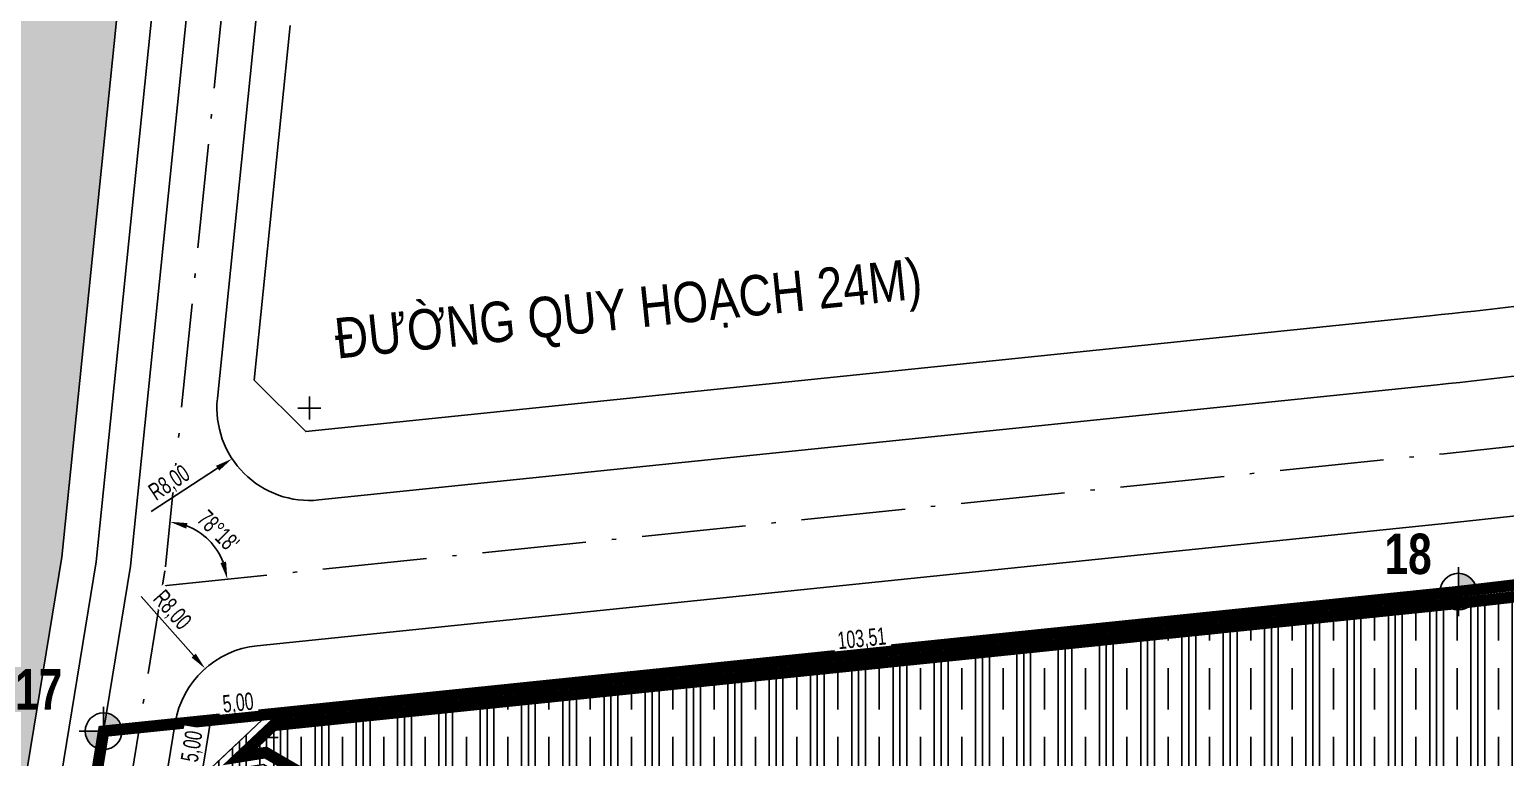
# Model space of a CAD drawing. Header units: metres. Extents: x 566107 to 571261, y 2062953 to 2068466.
# Drawn here: x 568067.4 to 568195.1, y 2066315.8 to 2066378.8 of the extents above; entities that cross this region are included whole.
import ezdxf

# ---------------------------------------------------------------- set-up
doc = ezdxf.new("R2010")
doc.units = ezdxf.units.M
doc.linetypes.add('ACAD_ISO10W100', pattern=[18.5, 12, -3, 0.5, -3])
doc.linetypes.add('HIDDEN', pattern=[0.375, 0.25, -0.125])
doc.layers.get('0').update_dxf_attribs({"linetype": 'CONTINUOUS'})
doc.layers.get('DEFPOINTS').update_dxf_attribs({"linetype": 'CONTINUOUS'})
for name, color, linetype, lineweight in [('boDnv', 54, 'CONTINUOUS', 25), ('datKeSog', 251, 'CONTINUOUS', 13), ('datMatNc', 150, 'CONTINUOUS', 13), ('kt', 37, 'CONTINUOUS', 25)]:
    doc.layers.add(name, color=color, linetype=linetype, lineweight=lineweight)
for name, color, linetype in [('datOXh', 42, 'CONTINUOUS'), ('ghi_chu', 7, 'CONTINUOUS'), ('hacth sdd', 8, 'CONTINUOUS'), ('LogDg', 7, 'CONTINUOUS'), ('QH', 7, 'CONTINUOUS'), ('RANHGIOI', 2, 'HIDDEN'), ('TimDg', 222, 'CONTINUOUS'), ('ViaHeS', 32, 'CONTINUOUS')]:
    doc.layers.add(name, color=color, linetype=linetype)
doc.styles.add('ARIALB', font='', dxfattribs={"width": 0.75})
doc.styles.add('avantH', font='', dxfattribs={"height": 10})
doc.styles.add('KTHUOC', font='', dxfattribs={"width": 0.8})
doc.styles.add('rms', font='romans.shx', dxfattribs={"width": 0.7, "bigfont": 'vns.shx'})
doc.styles.get('ARIALB').set_extended_font_data('.VnArialH', bold=True)
doc.styles.get('avantH').set_extended_font_data('.VnAvantH')
doc.styles.get('KTHUOC').set_extended_font_data('.VnArial NarrowH')
doc.linetypes.add('ADL', pattern='A,0.125,-0.15,["++",rms,S=0.5,R=0,X=0,Y=-0.2245],-1.35,1.125', length=2.75)
doc.dimstyles.new('tien', dxfattribs={"dimscale": 0, "dimtxt": 1.5, "dimasz": 0.75, "dimexe": 0.45, "dimexo": 0, "dimgap": 0.25, "dimtad": 1, "dimzin": 1, "dimtxsty": 'KTHUOC', "dimblk1": 'ARCHTICK', "dimblk2": 'ARCHTICK', "dimsah": 1, "dimcen": 1, "dimdle": 0.45, "dimclrd": 37, "dimclre": 37, "dimclrt": 7, "dimaunit": 1, "dimadec": 0, "dimazin": 0, "dimtfac": 1, "dimtix": 1, "dimtofl": 0, "dimtmove": 2, "dimatfit": 3, "dimldrblk": 'ARCHTICK', "dimfxl": 0, "dimtolj": 1, "dimtzin": 1, "dimarcsym": 0})

# ---------------------------------------------------------------- blocks, each defined once
blk = doc.blocks.new('moc')
at = {"layer": 'QH', "linetype": 'Continuous'}
h = blk.add_hatch(color=7, dxfattribs=at)
h.paths.add_polyline_path([(0, 0), (0.529, 0, 0.414214), (0, 0.529)])
h.paths.add_polyline_path([(-0.529, 0, 0.414214), (0, -0.529), (0, 0)])
for p, q in [((0, 0.706), (0, -0.706)), ((-0.706, 0), (0.706, 0))]:
    blk.add_line(p, q, dxfattribs=at)
blk.add_circle((0, 0), 0.529, dxfattribs=at)
blk = doc.blocks.new('_ArchTick')
at = {"color": 0, "linetype": 'ByBlock', "const_width": 0.15}
blk.add_lwpolyline([(-0.5, -0.5), (0.5, 0.5)], dxfattribs=at)
blk = doc.blocks.new('*D325')
at = {"layer": 'DEFPOINTS', "color": 0, "transparency": 16777216}
for p in [(568191.06, 2066330.16), (568191.06, 2066330.16), (568088.09, 2066319.55)]:
    blk.add_point(p, dxfattribs=at)
at = {"layer": 'kt', "color": 37, "lineweight": -2, "transparency": 16777216}
for p, q in [((568087.64, 2066319.5), (568191.51, 2066330.2)), ((568191.06, 2066330.16), (568191.1, 2066329.71)), ((568088.09, 2066319.55), (568088.14, 2066319.1))]:
    blk.add_line(p, q, dxfattribs=at)
at = {"layer": 'kt', "color": 37, "lineweight": -2, "transparency": 16777216, "xscale": 0.75, "yscale": 0.75, "zscale": 0.75}
for p, rotation in [((568191.06, 2066330.16), 5.883826297268385), ((568088.09, 2066319.55), 185.8838262972684)]:
    blk.add_blockref('_ArchTick', p, dxfattribs=dict(at, rotation=rotation))
at = {"layer": 'kt', "color": 7, "transparency": 16777216, "insert": (568139.46, 2066325.99), "char_height": 1.5, "attachment_point": 5, "rotation": 5.8838, "style": 'KTHUOC', "bg_fill": 3, "box_fill_scale": 1.1, "bg_fill_color": 256, "bg_fill_true_color": 13158600, "bg_fill_transparency": 0}
blk.add_mtext('\\A1;103,51 ', dxfattribs=at)
blk = doc.blocks.new('*D425')
at = {"layer": 'DEFPOINTS', "color": 0, "transparency": 16777216}
for p in [(568084.32, 2066382.68), (568189.83, 2066342.09), (568079.15, 2066331.95), (568079.02, 2066330.67)]:
    blk.add_point(p, dxfattribs=at)
at = {"layer": 'kt', "color": 37, "lineweight": -2, "transparency": 16777216}
blk.add_arc((568079.02, 2066330.67), 5.56, 21.401, 68.6707, dxfattribs=at)
at = {"layer": 'kt', "color": 37, "transparency": 16777216}
for points in [[(568080.99, 2066335.61), (568081.1, 2066336.09), (568079.59, 2066336.2)], [(568084.44, 2066332.76), (568083.95, 2066332.64), (568084.55, 2066331.24)]]:
    blk.add_solid(points, dxfattribs=at)
at = {"layer": 'kt', "color": 7, "transparency": 16777216, "insert": (568083.76, 2066335.41), "char_height": 1.5, "attachment_point": 5, "rotation": 315.0359, "style": 'KTHUOC', "bg_fill": 3, "box_fill_scale": 1.1, "bg_fill_color": 256, "bg_fill_true_color": 13158600, "bg_fill_transparency": 0}
blk.add_mtext("\\A1;78°18' ", dxfattribs=at)
at = {"layer": 'DEFPOINTS', "color": 0, "transparency": 16777216}
blk.add_point((568083.74, 2066333.62), dxfattribs=at)
blk = doc.blocks.new('*D435')
at = {"layer": 'DEFPOINTS', "color": 0, "transparency": 16777216}
for p in [(568082.63, 2066323.5), (568087.94, 2066317.52)]:
    blk.add_point(p, dxfattribs=at)
at = {"layer": 'kt', "color": 37, "lineweight": -2, "transparency": 16777216}
for p, q in [((568077.08, 2066329.75), (568081.63, 2066324.62)), ((568087.94, 2066316.52), (568087.94, 2066318.52)), ((568086.94, 2066317.52), (568088.94, 2066317.52))]:
    blk.add_line(p, q, dxfattribs=at)
at = {"layer": 'kt', "color": 37, "transparency": 16777216}
blk.add_solid([(568081.82, 2066324.79), (568081.45, 2066324.46), (568082.63, 2066323.5)], dxfattribs=at)
at = {"layer": 'kt', "color": 7, "transparency": 16777216, "insert": (568079.71, 2066328.51), "char_height": 1.5, "attachment_point": 5, "rotation": 311.582, "style": 'KTHUOC', "bg_fill": 3, "box_fill_scale": 1.1, "bg_fill_color": 256, "bg_fill_true_color": 13158600, "bg_fill_transparency": 0}
blk.add_mtext('\\A1;R8,00 ', dxfattribs=at)
blk = doc.blocks.new('*D661')
at = {"layer": 'DEFPOINTS', "color": 0, "transparency": 16777216}
for p in [(568091.65, 2066346.05), (568084.96, 2066341.66)]:
    blk.add_point(p, dxfattribs=at)
at = {"layer": 'kt', "color": 37, "lineweight": -2, "transparency": 16777216}
for p, q in [((568091.65, 2066345.05), (568091.65, 2066347.05)), ((568090.65, 2066346.05), (568092.65, 2066346.05)), ((568077.97, 2066337.08), (568083.7, 2066340.84))]:
    blk.add_line(p, q, dxfattribs=at)
at = {"layer": 'kt', "color": 37, "transparency": 16777216}
blk.add_solid([(568083.57, 2066341.05), (568083.84, 2066340.63), (568084.96, 2066341.66)], dxfattribs=at)
at = {"layer": 'kt', "color": 7, "transparency": 16777216, "insert": (568079.58, 2066339.5), "char_height": 1.5, "attachment_point": 5, "rotation": 33.269, "style": 'KTHUOC', "bg_fill": 3, "box_fill_scale": 1.1, "bg_fill_color": 256, "bg_fill_true_color": 13158600, "bg_fill_transparency": 0}
blk.add_mtext('\\A1;R8,00 ', dxfattribs=at)
blk = doc.blocks.new('*D683')
at = {"layer": 'DEFPOINTS', "color": 0, "transparency": 16777216}
blk.add_point((568088.09, 2066319.55), dxfattribs=at)
at = {"layer": 'kt', "color": 37, "lineweight": -2, "transparency": 16777216}
for p, q in [((568088.54, 2066319.59), (568082.67, 2066318.99)), ((568088.09, 2066319.55), (568088.14, 2066319.1)), ((568083.12, 2066319.03), (568083.17, 2066318.59))]:
    blk.add_line(p, q, dxfattribs=at)
at = {"layer": 'kt', "color": 37, "lineweight": -2, "transparency": 16777216, "xscale": 0.75, "yscale": 0.75, "zscale": 0.75}
for p, rotation in [((568083.12, 2066319.03), 185.8838263000945), ((568088.09, 2066319.55), 5.883826300094439)]:
    blk.add_blockref('_ArchTick', p, dxfattribs=dict(at, rotation=rotation))
at = {"layer": 'kt', "color": 7, "transparency": 16777216, "insert": (568085.49, 2066320.43), "char_height": 1.5, "attachment_point": 5, "rotation": 5.8838, "style": 'KTHUOC', "bg_fill": 3, "box_fill_scale": 1.1, "bg_fill_color": 256, "bg_fill_true_color": 13158600, "bg_fill_transparency": 0}
blk.add_mtext('\\A1;5,00 ', dxfattribs=at)
at = {"layer": 'DEFPOINTS', "color": 0, "transparency": 16777216}
blk.add_point((568083.12, 2066319.03), dxfattribs=at)
blk.add_point((568083.12, 2066319.03), dxfattribs=at)
blk = doc.blocks.new('*D684')
at = {"layer": 'DEFPOINTS', "color": 0, "transparency": 16777216}
blk.add_point((568082.31, 2066314.1), dxfattribs=at)
blk.add_point((568082.31, 2066314.1), dxfattribs=at)
at = {"layer": 'kt', "color": 37, "lineweight": -2, "transparency": 16777216}
for p, q in [((568083.19, 2066319.48), (568082.24, 2066313.65)), ((568083.12, 2066319.03), (568082.67, 2066319.11)), ((568082.31, 2066314.1), (568081.87, 2066314.17))]:
    blk.add_line(p, q, dxfattribs=at)
at = {"layer": 'kt', "color": 37, "lineweight": -2, "transparency": 16777216, "xscale": 0.75, "yscale": 0.75, "zscale": 0.75}
for p, rotation in [((568083.12, 2066319.03), 80.70220419881306), ((568082.31, 2066314.1), 260.7022041988131)]:
    blk.add_blockref('_ArchTick', p, dxfattribs=dict(at, rotation=rotation))
at = {"layer": 'kt', "color": 7, "transparency": 16777216, "insert": (568081.59, 2066316.75), "char_height": 1.5, "attachment_point": 5, "rotation": 80.7022, "style": 'KTHUOC', "bg_fill": 3, "box_fill_scale": 1.1, "bg_fill_color": 256, "bg_fill_true_color": 13158600, "bg_fill_transparency": 0}
blk.add_mtext('\\A1;5,00 ', dxfattribs=at)
at = {"layer": 'DEFPOINTS', "color": 0, "transparency": 16777216}
blk.add_point((568083.12, 2066319.03), dxfattribs=at)

msp = doc.modelspace()

# ---------------------------------------------------------------- hatches: boundary and pattern name
at = {"layer": 'hacth sdd'}
h = msp.add_hatch(dxfattribs=at)
h.set_pattern_fill('DASH', color=152, scale=0.5, style=0)
edge = h.paths.add_edge_path()
edge.add_line((568183.62, 2065918.921), (568168.818, 2066044.598))
edge.add_arc((568024.813, 2066027.637), 145, 6.71726, 34.05898)
edge.add_line((568144.94, 2066108.844), (568098.19, 2066178))
edge.add_line((568098.19, 2066178), (568085.091, 2066201.597))
edge.add_arc((568202.25, 2066266.634), 134, 200.00841, 209.03546, ccw=False)
edge.add_line((568076.338, 2066220.785), (568071.423, 2066234.284))
edge.add_arc((568197.335, 2066280.133), 134, 170.7022, 200.00841, ccw=False)
edge.add_line((568065.095, 2066301.783), (568070.229, 2066333.138))
edge.add_line((568070.229, 2066333.138), (568075.391, 2066383.854))
edge.add_arc((567886.853, 2066414.424), 191, 350.79009, 357.98008)
edge.add_line((568077.734, 2066407.691), (568080.426, 2066483.999))
edge.add_line((568080.426, 2066483.999), (568080.646, 2066490.814))
edge.add_line((568080.646, 2066490.814), (568076.777, 2066494.781))
edge.add_line((568076.777, 2066494.781), (568057.079, 2066494.636))
edge.add_line((568057.079, 2066494.636), (568051.884, 2066489.606))
edge.add_line((568051.884, 2066489.606), (568042.867, 2066263.069))
edge.add_arc((568132.296, 2066259.51), 89.5, 177.72058, 210.71731)
edge.add_line((568055.353, 2066213.793), (568139.856, 2066071.571))
edge.add_arc((567955.412, 2065970.128), 210.5, 1.24505, 28.81045, ccw=False)
edge.add_line((568165.863, 2065974.702), (568167.588, 2065895.311))
edge.add_line((568167.588, 2065895.311), (568172.343, 2065891.903))
edge.add_line((568172.343, 2065891.903), (568183.438, 2065895.402))
edge.add_line((568183.438, 2065895.402), (568186.59, 2065900.513))
edge.add_line((568186.59, 2065900.513), (568183.62, 2065918.921))
h = msp.add_hatch(dxfattribs=at)
h.set_pattern_fill('CLAY', color=44, scale=0.75, angle=90, style=0)
h.set_pattern_definition([(90, (568082.61, 2066248.525), (-3.571875, 2e-16), []), (90, (568082.0147, 2066248.525), (-3.571875, 2e-16), []), (90, (568081.4194, 2066248.525), (-3.571875, 2e-16), []), (90, (568080.2288, 2066248.525), (-3.571875, 2e-16), [3.57187, -2.38125])])
edge = h.paths.add_edge_path()
edge.add_line((568228.162, 2066332.331), (568225.019, 2066334.81))
edge.add_arc((568138.572, 2066839.459), 512, 275.88383, 279.72044, ccw=False)
edge.add_line((568191.058, 2066330.157), (568088.093, 2066319.545))
edge.add_line((568088.093, 2066319.545), (568082.61, 2066314.38))
edge.add_line((568082.61, 2066314.38), (568087.675, 2066315.185))
edge.add_line((568087.675, 2066315.185), (568098.717, 2066308.781))
edge.add_line((568098.717, 2066308.781), (568102.558, 2066306.85))
edge.add_line((568102.558, 2066306.85), (568103.736, 2066304.4))
edge.add_line((568103.736, 2066304.4), (568108.094, 2066295.332))
edge.add_line((568108.094, 2066295.332), (568111.862, 2066288.416))
edge.add_line((568111.862, 2066288.416), (568114.568, 2066284.564))
edge.add_line((568114.568, 2066284.564), (568119.492, 2066277.872))
edge.add_line((568119.492, 2066277.872), (568126.293, 2066270.091))
edge.add_line((568126.293, 2066270.091), (568131.525, 2066258.385))
edge.add_line((568131.525, 2066258.385), (568138.255, 2066248.525))
edge.add_line((568138.255, 2066248.525), (568224.265, 2066278.555))
edge.add_line((568224.265, 2066278.555), (568227.187, 2066278.888))
edge.add_line((568227.187, 2066278.888), (568232.229, 2066278.544))
edge.add_line((568232.229, 2066278.544), (568231.294, 2066282.431))
edge.add_line((568231.294, 2066282.431), (568228.162, 2066332.331))

# ---------------------------------------------------------------- linework, layer by layer
at = {"layer": 'datKeSog'}
msp.add_lwpolyline([(568075.391, 2066383.854), (568070.229, 2066333.138), (568065.095, 2066301.783, 0.128574), (568071.423, 2066234.284), (568076.338, 2066220.785, 0.0394083), (568085.091, 2066201.597), (568098.19, 2066178), (568144.94, 2066108.844, -0.11987), (568168.818, 2066044.598), (568183.62, 2065918.921), (568186.59, 2065900.513), (568188.999, 2065904.419), (568186.592, 2065919.336), (568171.798, 2066044.949, 0.11987), (568147.426, 2066110.524), (568100.749, 2066179.572), (568087.714, 2066203.053, -0.0394083), (568079.157, 2066221.811), (568074.241, 2066235.31, -0.128574), (568068.056, 2066301.298), (568073.204, 2066332.743), (568078.366, 2066383.462, 0.0312673)], format="xyb", dxfattribs=at)
at = {"layer": 'datMatNc'}
msp.add_lwpolyline([(568183.62, 2065918.921), (568168.818, 2066044.598, 0.11987), (568144.94, 2066108.844), (568098.19, 2066178), (568085.091, 2066201.597, -0.0394083), (568076.338, 2066220.785), (568071.423, 2066234.284, -0.128574), (568065.095, 2066301.783), (568070.229, 2066333.138), (568075.391, 2066383.854, 0.0313826), (568077.734, 2066407.691), (568080.426, 2066483.999), (568080.646, 2066490.814), (568076.777, 2066494.781), (568057.079, 2066494.636), (568051.884, 2066489.606), (568042.867, 2066263.069, 0.1449785), (568055.353, 2066213.793), (568139.856, 2066071.571, -0.1208601), (568165.863, 2065974.702), (568167.588, 2065895.311), (568172.343, 2065891.903), (568183.438, 2065895.402), (568186.59, 2065900.513)], format="xyb", close=True, dxfattribs=at)
at = {"layer": 'LogDg'}
for points in [[(568045.189, 2066491.114), (568036.122, 2066263.338, 0.1449785), (568049.55, 2066210.345), (568133.996, 2066068.22, -0.1207214), (568159.114, 2065974.555), (568160.777, 2065898.07, 0.4999972), (568176.383, 2065886.886), (568184.083, 2065889.314, 0.3722013), (568192.32, 2065902.67), (568189.564, 2065919.75), (568174.777, 2066045.3, 0.11987), (568149.911, 2066112.204), (568103.308, 2066181.143), (568090.337, 2066204.509, -0.0394083), (568081.976, 2066222.838), (568077.06, 2066236.337, -0.128574), (568071.016, 2066300.813), (568076.179, 2066332.349), (568081.342, 2066383.07, 0.0311548)], [(568190.443, 2066336.125), (568087.118, 2066325.477, 0.3385707), (568080.043, 2066318.811), (568076.937, 2066299.844, 0.128574), (568082.698, 2066238.39), (568087.614, 2066224.891, 0.0394083), (568095.583, 2066207.421), (568108.426, 2066184.285), (568154.595, 2066115.989, 0.3921699), (568165.188, 2066113.521), (568211.302, 2066139.838, -0.0071825), (568215.264, 2066142.024), (568287.124, 2066180.342), (568310.704, 2066188.581, -0.1818206), (568421.555, 2066185.973), (568438.688, 2066179.065, 0.0837549), (568462.572, 2066173.821, 0.5131316), (568468.637, 2066181.453), (568413.347, 2066376.227, 0.4122284), (568401.062, 2066383.135), (568318.665, 2066360.347, -0.0205674), (568278.137, 2066350.914), (568232.919, 2066342.333, -0.0212183), (568190.443, 2066336.125, 0.0212183)], [(568087.1, 2066380.386), (568083.687, 2066346.859, 0.4753477), (568092.466, 2066338.092), (568189.213, 2066348.062, 0.016072), (568220.675, 2066352.33, 0.37392), (568227.342, 2066360.438), (568226.776, 2066381.045)]]:
    msp.add_lwpolyline(points, format="xyb", dxfattribs=at)
at = {"layer": 'RANHGIOI', "color": 1, "ltscale": 9, "const_width": 1}
msp.add_lwpolyline([(568982.152, 2066596.774), (568641.488, 2066448.283), (568640.642, 2066447.92, -0.0051374), (568606.738, 2066433.79), (568320.264, 2066354.564, -0.0205674), (568279.256, 2066345.02), (568234.037, 2066336.438, -0.0212183), (568191.058, 2066330.157), (568073.843, 2066318.077), (568071.016, 2066300.813, 0.128574), (568077.06, 2066236.337), (568081.976, 2066222.838, 0.0394083), (568090.337, 2066204.509), (568103.308, 2066181.143), (568149.911, 2066112.204, -0.11987), (568174.777, 2066045.3), (568189.564, 2065919.75), (568193.006, 2065898.42), (568198.209, 2065900.061), (568647.001, 2066050.673, 0.0506838), (568827.906, 2066132.562), (568998.799, 2066231.855)], format="xyb", dxfattribs=at)
at = {"layer": 'TimDg', "linetype": 'ACAD_ISO10W100', "ltscale": 0.75}
for points in [[(568052.288, 2066834.89), (568102.991, 2066722.451, -0.0661146), (568107.533, 2066707.32), (568108.106, 2066703.76, -0.0635669), (568108.931, 2066678.449), (568106.545, 2066653.24, -0.020896), (568105.411, 2066644.963), (568098.32, 2066605.532), (568092.235, 2066551.305, 0.0198666), (568091.092, 2066535.459), (568089.421, 2066483.695), (568086.729, 2066407.374, -0.0310447), (568084.318, 2066382.68), (568079.155, 2066331.954), (568073.977, 2066300.329, 0.128574), (568079.879, 2066237.363), (568084.795, 2066223.864, 0.0394083), (568092.96, 2066205.965), (568105.867, 2066182.714), (568152.397, 2066113.884, -0.11987), (568177.756, 2066045.651), (568192.536, 2065920.165), (568198.653, 2065882.255)], [(568079.024, 2066330.674), (568189.828, 2066342.093, 0.0212183), (568231.8, 2066348.228), (568277.018, 2066356.809, 0.0205674), (568317.065, 2066366.13), (568602.874, 2066445.172, 0.0050405), (568635.912, 2066458.949, 0.0014744), (568637.536, 2066459.651), (568976.952, 2066607.598), (569005.384, 2066622.569)]]:
    msp.add_lwpolyline(points, format="xyb", dxfattribs=at)
at = {"layer": 'ViaHeS'}
msp.add_lwpolyline([(568057.079, 2066494.636), (568048.761, 2066486.583), (568039.869, 2066263.189, 0.1449785), (568052.774, 2066212.26), (568137.252, 2066070.081, -0.1207993), (568162.863, 2065974.637), (568164.54, 2065897.495), (568172.343, 2065891.903), (568183.438, 2065895.402), (568188.999, 2065904.419), (568186.592, 2065919.336), (568171.798, 2066044.949, 0.11987), (568147.426, 2066110.524), (568100.749, 2066179.572), (568087.714, 2066203.053, -0.0394083), (568079.157, 2066221.811), (568074.241, 2066235.31, -0.128574), (568068.056, 2066301.298), (568073.204, 2066332.743), (568078.366, 2066383.462, 0.0312673), (568080.733, 2066407.586), (568083.424, 2066483.898), (568083.551, 2066487.836), (568076.777, 2066494.781)], format="xyb", close=True, dxfattribs=at)
at = {"layer": 'ViaHeS', "elevation": 0}
msp.add_lwpolyline([(568223.777, 2066380.963), (568224.242, 2066364.06), (568219.453, 2066358.208, -0.0159549), (568188.598, 2066354.03), (568091.334, 2066344.007), (568086.866, 2066348.468), (568089.99, 2066379.158)], format="xyb", dxfattribs=at)
at = {"layer": 'ViaHeS'}
msp.add_lwpolyline([(568225.019, 2066334.81, -0.016742), (568191.058, 2066330.157), (568088.093, 2066319.545), (568082.311, 2066314.099), (568079.898, 2066299.359, 0.128574), (568085.517, 2066239.416), (568090.433, 2066225.917, 0.0394083), (568098.206, 2066208.877), (568103.141, 2066199.987, 0.3844618), (568106.944, 2066198.684), (568124.125, 2066206.032, -0.0425116), (568148.703, 2066214.154), (568221.281, 2066231.468), (568240.512, 2066235.205, 0.42725), (568242.075, 2066237.636), (568231.294, 2066282.431), (568228.162, 2066332.331), (568225.019, 2066334.81)], format="xyb", dxfattribs=at)

# ---------------------------------------------------------------- block references
at = {"layer": 'QH', "xscale": 3, "yscale": 3, "zscale": 3}
for p in [(568191.058, 2066330.157), (568073.843, 2066318.077)]:
    msp.add_blockref('moc', p, dxfattribs=at)

# ---------------------------------------------------------------- texts
at = {"layer": 'QH', "style": 'ARIALB', "width": 0.75}
for s, p in [('18', (568184.672, 2066331.678, -2.251)), ('17', (568066.189, 2066319.948, -2.251))]:
    msp.add_text(s, height=3.5, dxfattribs=at).set_placement(p)

# ---------------------------------------------------------------- next in the draw order: dimensions: what is measured, and where the dimension line sits
at = {"layer": 'kt'}
dim = msp.add_aligned_dim(p1=(568088.093, 2066319.545), p2=(568191.058, 2066330.157), distance=0, dimstyle='tien', override={"dimscale": 1, "dimpost": ' '}, dxfattribs=at)
dim.commit()
dim.dimension.update_dxf_attribs({"geometry": '*D325', "text_midpoint": (568139.458, 2066325.988)})

# ---------------------------------------------------------------- next in the draw order: dimensions: what is measured, and where the dimension line sits
dim = msp.add_angular_dim_2l(base=(568083.736, 2066333.617), line1=((568079.024, 2066330.674), (568189.828, 2066342.093)), line2=((568084.318, 2066382.68), (568079.155, 2066331.954)), dimstyle='tien', override={"dimscale": 1, "dimasz": 1.5, "dimpost": ' ', "dimadec": 2, "dimazin": 1}, dxfattribs=at)
dim.commit()
dim.dimension.update_dxf_attribs({"geometry": '*D425', "text_midpoint": (568083.758, 2066335.414)})

# ---------------------------------------------------------------- next in the draw order: texts
at = {"layer": 'ghi_chu', "style": 'avantH', "width": 0.85}
msp.add_text('®\xadêng quy ho¹ch 24m)', height=3.5, rotation=5.88383, dxfattribs=at).set_placement((568094.041, 2066350.317, 0))

# ---------------------------------------------------------------- next in the draw order: dimensions: what is measured, and where the dimension line sits
at = {"layer": 'kt'}
for center, mpoint, picture, middle in [((568091.646, 2066346.049), (568084.957, 2066341.661), '*D661', (568079.582, 2066339.501)), ((568087.938, 2066317.519), (568082.628, 2066323.503), '*D435', (568079.714, 2066328.509))]:
    dim = msp.add_radius_dim(center=center, mpoint=mpoint, dimstyle='tien', override={"dimscale": 1, "dimasz": 1.5, "dimpost": ' ', "dimadec": 2, "dimazin": 1}, dxfattribs=at)
    dim.commit()
    dim.dimension.update_dxf_attribs({"geometry": picture, "text_midpoint": middle})

# ---------------------------------------------------------------- next in the draw order: dimensions: what is measured, and where the dimension line sits
dim = msp.add_aligned_dim(p1=(568088.093, 2066319.545), p2=(568083.119, 2066319.033), distance=0, dimstyle='tien', override={"dimscale": 1, "dimpost": ' '}, dxfattribs=at)
dim.commit()
dim.dimension.update_dxf_attribs({"geometry": '*D683', "text_midpoint": (568085.489, 2066320.426)})

# ---------------------------------------------------------------- next in the draw order: linework, layer by layer
at = {"layer": 'boDnv', "color": 10, "linetype": 'ADL', "ltscale": 0.25, "const_width": 1}
msp.add_lwpolyline([(568227.192, 2066331.822), (568224.749, 2066333.749, -0.0165249), (568191.161, 2066329.162), (568088.532, 2066318.585), (568085.657, 2066315.877), (568087.869, 2066316.228), (568099.193, 2066309.661), (568103.312, 2066307.591), (568104.637, 2066304.833), (568108.984, 2066295.788), (568112.713, 2066288.945), (568115.38, 2066285.148), (568120.273, 2066278.499), (568127.145, 2066270.636), (568132.401, 2066258.875), (568138.649, 2066249.722), (568224.041, 2066279.536), (568227.164, 2066279.891), (568230.938, 2066279.634), (568230.301, 2066282.282)], format="xyb", close=True, dxfattribs=at)

# ---------------------------------------------------------------- next in the draw order: dimensions: what is measured, and where the dimension line sits
at = {"layer": 'kt'}
dim = msp.add_aligned_dim(p1=(568083.119, 2066319.033), p2=(568082.311, 2066314.099), distance=0, dimstyle='tien', override={"dimscale": 1, "dimpost": ' '}, dxfattribs=at)
dim.commit()
dim.dimension.update_dxf_attribs({"geometry": '*D684', "text_midpoint": (568081.587, 2066316.75)})

# ---------------------------------------------------------------- next in the draw order: linework, layer by layer
at = {"layer": 'datOXh', "linetype": 'ByBlock'}
msp.add_lwpolyline([(568228.162, 2066332.331), (568225.019, 2066334.81, -0.016742), (568191.058, 2066330.157), (568088.093, 2066319.545), (568082.61, 2066314.38), (568087.675, 2066315.185), (568098.717, 2066308.781), (568102.558, 2066306.85), (568103.736, 2066304.4), (568108.094, 2066295.332), (568111.862, 2066288.416), (568114.568, 2066284.564), (568119.492, 2066277.872), (568126.293, 2066270.091), (568131.525, 2066258.385), (568138.255, 2066248.525), (568224.265, 2066278.555), (568227.187, 2066278.888), (568232.229, 2066278.544), (568231.294, 2066282.431)], format="xyb", close=True, dxfattribs=at)

doc.saveas('drawing.dxf')
